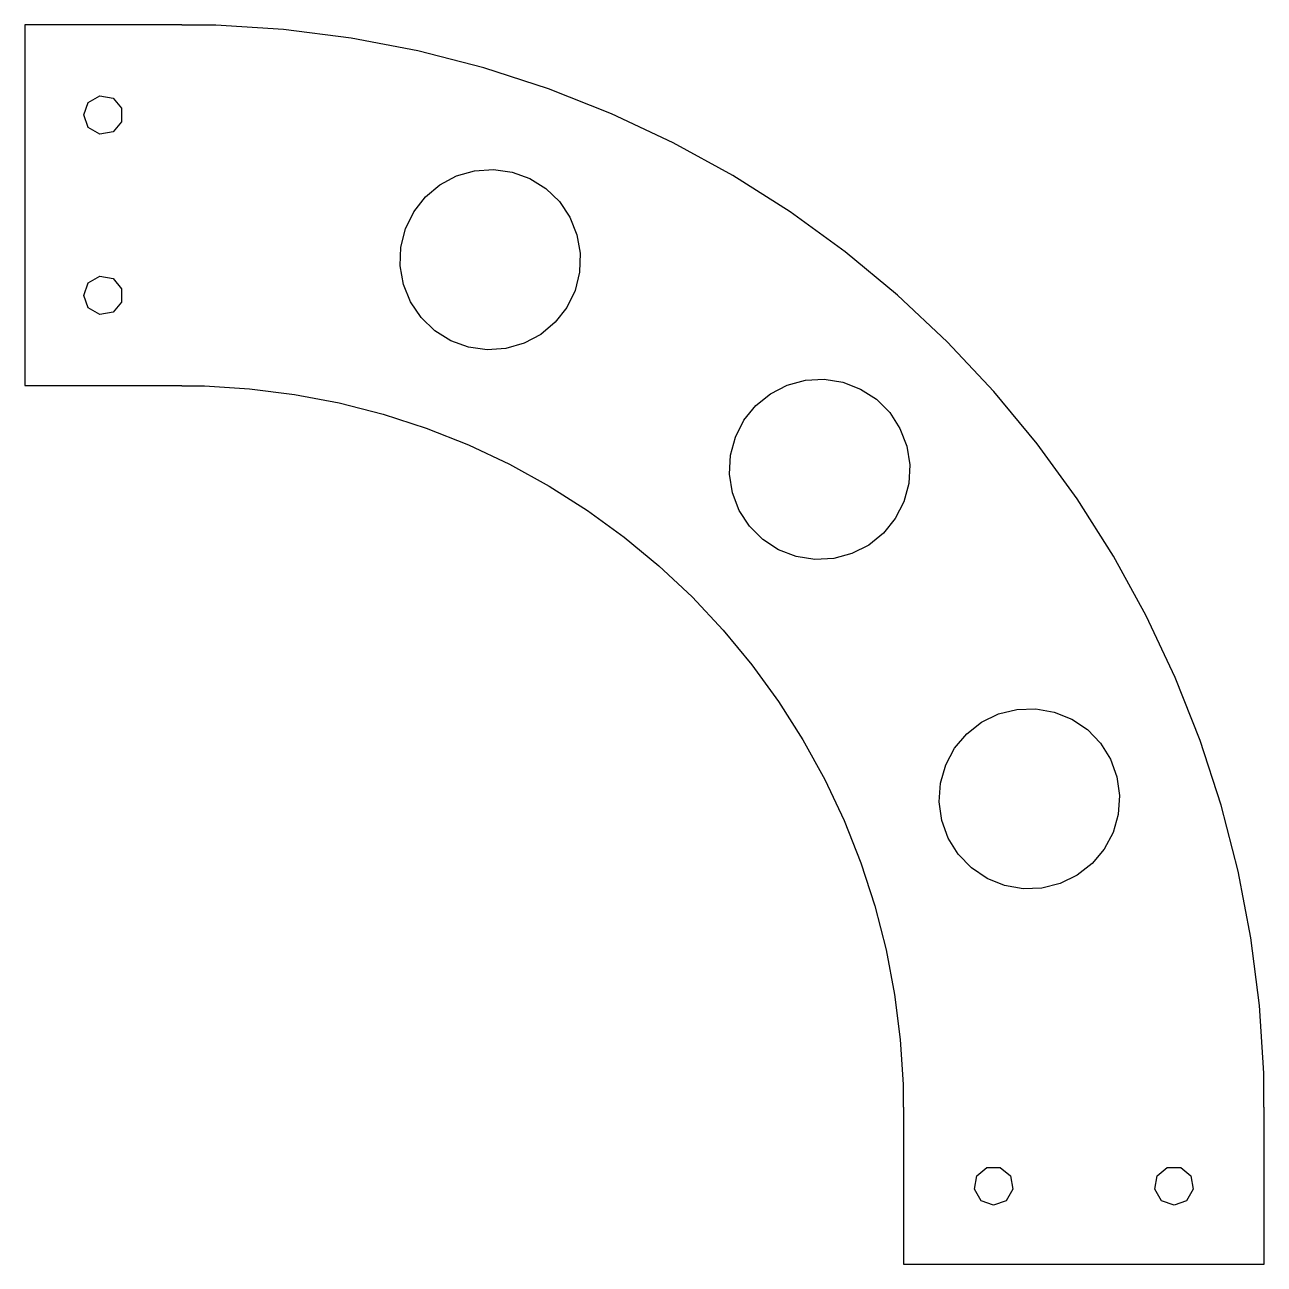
# Model space of a CAD drawing. Header units: metres. Extents: x -22 to 152, y -22 to 152.
import ezdxf

# ---------------------------------------------------------------- set-up
doc = ezdxf.new("R2010")
doc.units = ezdxf.units.M

msp = doc.modelspace()

# ---------------------------------------------------------------- linework, layer by layer
for p, q in [((0, 152.4), (-22.098, 152.4)), ((-22.098, 152.4), (-22.098, 101.6)), ((0, 152.325), (0, 152.4)), ((4.78701, 152.325), (0, 152.325)), ((14.3421, 151.724), (4.78701, 152.325)), ((23.8406, 150.524), (14.3421, 151.724)), ((33.245, 148.73), (23.8406, 150.524)), ((42.5182, 146.349), (33.245, 148.73)), ((51.6236, 143.39), (42.5182, 146.349)), ((60.5253, 139.866), (51.6236, 143.39)), ((-13.799, 139.7), (-13.1556, 141.468)), ((-13.1556, 141.468), (-11.5265, 142.408)), ((-11.5265, 142.408), (-9.674, 142.082)), ((-9.674, 142.082), (-8.46484, 140.641)), ((-13.1556, 137.932), (-13.799, 139.7)), ((-8.46484, 140.641), (-8.46484, 138.759)), ((69.1882, 135.789), (60.5253, 139.866)), ((-11.5265, 136.992), (-13.1556, 137.932)), ((-8.46484, 138.759), (-9.674, 137.318)), ((-9.674, 137.318), (-11.5265, 136.992)), ((77.5779, 131.177), (69.1882, 135.789)), ((36.3348, 129.87), (38.6791, 131.116)), ((38.6791, 131.116), (41.2312, 131.848)), ((41.2312, 131.848), (43.8798, 132.033)), ((43.8798, 132.033), (46.509, 131.664)), ((46.509, 131.664), (49.0039, 130.756)), ((85.6615, 126.047), (77.5779, 131.177)), ((34.3009, 128.163), (36.3348, 129.87)), ((49.0039, 130.756), (51.2555, 129.349)), ((51.2555, 129.349), (53.1653, 127.504)), ((32.6663, 126.071), (34.3009, 128.163)), ((53.1653, 127.504), (54.65, 125.303)), ((31.5025, 123.685), (32.6663, 126.071)), ((93.407, 120.42), (85.6615, 126.047)), ((54.65, 125.303), (55.6446, 122.842)), ((30.8602, 121.108), (31.5025, 123.685)), ((55.6446, 122.842), (56.1056, 120.227)), ((30.7675, 118.455), (30.8602, 121.108)), ((100.784, 114.317), (93.407, 120.42)), ((56.1056, 120.227), (56.013, 117.573)), ((-13.1556, 116.068), (-11.5265, 117.008)), ((-11.5265, 117.008), (-9.674, 116.682)), ((31.2285, 115.84), (30.7675, 118.455)), ((56.013, 117.573), (55.3707, 114.997)), ((-13.799, 114.3), (-13.1556, 116.068)), ((-9.674, 116.682), (-8.46484, 115.241)), ((-8.46484, 115.241), (-8.46484, 113.359)), ((32.2231, 113.379), (31.2285, 115.84)), ((-13.1556, 112.532), (-13.799, 114.3)), ((55.3707, 114.997), (54.2068, 112.611)), ((107.763, 107.763), (100.784, 114.317)), ((-11.5265, 111.592), (-13.1556, 112.532)), ((-9.674, 111.918), (-11.5265, 111.592)), ((-8.46484, 113.359), (-9.674, 111.918)), ((33.7078, 111.178), (32.2231, 113.379)), ((54.2068, 112.611), (52.5722, 110.519)), ((35.6177, 109.333), (33.7078, 111.178)), ((52.5722, 110.519), (50.5383, 108.812)), ((37.8692, 107.926), (35.6177, 109.333)), ((50.5383, 108.812), (48.1941, 107.566)), ((40.3642, 107.018), (37.8692, 107.926)), ((42.9933, 106.649), (40.3642, 107.018)), ((45.6419, 106.834), (42.9933, 106.649)), ((48.1941, 107.566), (45.6419, 106.834)), ((114.317, 100.784), (107.763, 107.763)), ((-22.098, 101.6), (0, 101.6)), ((0, 101.6), (0, 101.55)), ((0, 101.55), (3.19133, 101.55)), ((3.19133, 101.55), (9.5614, 101.149)), ((82.8856, 100.454), (85.2513, 101.659)), ((85.2513, 101.659), (87.8158, 102.346)), ((87.8158, 102.346), (90.4672, 102.485)), ((90.4672, 102.485), (93.0896, 102.07)), ((93.0896, 102.07), (95.5682, 101.118)), ((9.5614, 101.149), (15.8937, 100.349)), ((15.8937, 100.349), (22.1634, 99.1531)), ((80.8223, 98.7828), (82.8856, 100.454)), ((95.5682, 101.118), (97.7949, 99.6723)), ((97.7949, 99.6723), (99.6723, 97.7949)), ((120.42, 93.407), (114.317, 100.784)), ((22.1634, 99.1531), (28.3455, 97.5658)), ((79.1514, 96.7195), (80.8223, 98.7828)), ((99.6723, 97.7949), (101.118, 95.5682)), ((28.3455, 97.5658), (34.4158, 95.5935)), ((77.9461, 94.3538), (79.1514, 96.7195)), ((34.4158, 95.5935), (40.3502, 93.2439)), ((77.2589, 91.7893), (77.9461, 94.3538)), ((101.118, 95.5682), (102.07, 93.0896)), ((40.3502, 93.2439), (46.1254, 90.5263)), ((102.07, 93.0896), (102.485, 90.4672)), ((126.047, 85.6615), (120.42, 93.407)), ((77.12, 89.1379), (77.2589, 91.7893)), ((46.1254, 90.5263), (51.7186, 87.4514)), ((77.5353, 86.5156), (77.12, 89.1379)), ((102.485, 90.4672), (102.346, 87.8158)), ((51.7186, 87.4514), (57.1077, 84.0314)), ((102.346, 87.8158), (101.659, 85.2513)), ((78.4868, 84.0369), (77.5353, 86.5156)), ((131.177, 77.5779), (126.047, 85.6615)), ((57.1077, 84.0314), (62.2713, 80.2797)), ((79.9328, 81.8102), (78.4868, 84.0369)), ((101.659, 85.2513), (100.454, 82.8856)), ((100.454, 82.8856), (98.7828, 80.8223)), ((62.2713, 80.2797), (67.1893, 76.2113)), ((81.8102, 79.9328), (79.9328, 81.8102)), ((98.7828, 80.8223), (96.7195, 79.1514)), ((84.0369, 78.4868), (81.8102, 79.9328)), ((96.7195, 79.1514), (94.3538, 77.9461)), ((86.5156, 77.5353), (84.0369, 78.4868)), ((89.1379, 77.12), (86.5156, 77.5353)), ((91.7893, 77.2589), (89.1379, 77.12)), ((94.3538, 77.9461), (91.7893, 77.2589)), ((135.789, 69.1882), (131.177, 77.5779)), ((67.1893, 76.2113), (71.842, 71.842)), ((71.842, 71.842), (76.2113, 67.1893)), ((139.866, 60.5253), (135.789, 69.1882)), ((76.2113, 67.1893), (80.2797, 62.2713)), ((80.2797, 62.2713), (84.0314, 57.1077)), ((143.39, 51.6236), (139.866, 60.5253)), ((84.0314, 57.1077), (87.4514, 51.7186)), ((114.997, 55.3707), (117.573, 56.013)), ((117.573, 56.013), (120.227, 56.1056)), ((120.227, 56.1056), (122.842, 55.6446)), ((110.519, 52.5722), (112.611, 54.2068)), ((112.611, 54.2068), (114.997, 55.3707)), ((122.842, 55.6446), (125.303, 54.65)), ((125.303, 54.65), (127.504, 53.1653)), ((108.812, 50.5383), (110.519, 52.5722)), ((127.504, 53.1653), (129.349, 51.2555)), ((87.4514, 51.7186), (90.5263, 46.1254)), ((129.349, 51.2555), (130.756, 49.0039)), ((146.349, 42.5182), (143.39, 51.6236)), ((107.566, 48.1941), (108.812, 50.5383)), ((130.756, 49.0039), (131.664, 46.509)), ((106.834, 45.6419), (107.566, 48.1941)), ((90.5263, 46.1254), (93.2439, 40.3502)), ((106.649, 42.9933), (106.834, 45.6419)), ((131.664, 46.509), (132.033, 43.8798)), ((132.033, 43.8798), (131.848, 41.2312)), ((107.018, 40.3642), (106.649, 42.9933)), ((148.73, 33.245), (146.349, 42.5182)), ((93.2439, 40.3502), (95.5935, 34.4158)), ((107.926, 37.8692), (107.018, 40.3642)), ((131.848, 41.2312), (131.116, 38.6791)), ((131.116, 38.6791), (129.87, 36.3348)), ((109.333, 35.6177), (107.926, 37.8692)), ((111.178, 33.7078), (109.333, 35.6177)), ((129.87, 36.3348), (128.163, 34.3009)), ((95.5935, 34.4158), (97.5658, 28.3455)), ((113.379, 32.2231), (111.178, 33.7078)), ((128.163, 34.3009), (126.071, 32.6663)), ((150.524, 23.8406), (148.73, 33.245)), ((115.84, 31.2285), (113.379, 32.2231)), ((123.685, 31.5025), (121.108, 30.8602)), ((126.071, 32.6663), (123.685, 31.5025)), ((118.455, 30.7675), (115.84, 31.2285)), ((121.108, 30.8602), (118.455, 30.7675)), ((97.5658, 28.3455), (99.1531, 22.1634)), ((151.724, 14.3421), (150.524, 23.8406)), ((99.1531, 22.1634), (100.349, 15.8937)), ((100.349, 15.8937), (101.149, 9.5614)), ((152.325, 4.78701), (151.724, 14.3421)), ((101.149, 9.5614), (101.55, 3.19133)), ((152.325, 0), (152.325, 4.78701)), ((101.55, 3.19133), (101.55, 0)), ((101.55, 0), (101.6, 0)), ((101.6, 0), (101.6, -22.098)), ((152.4, 0), (152.325, 0)), ((152.4, -22.098), (152.4, 0)), ((111.918, -9.674), (113.359, -8.46484)), ((113.359, -8.46484), (115.241, -8.46484)), ((115.241, -8.46484), (116.682, -9.674)), ((137.318, -9.674), (138.759, -8.46484)), ((138.759, -8.46484), (140.641, -8.46484)), ((140.641, -8.46484), (142.082, -9.674)), ((111.592, -11.5265), (111.918, -9.674)), ((116.682, -9.674), (117.008, -11.5265)), ((136.992, -11.5265), (137.318, -9.674)), ((142.082, -9.674), (142.408, -11.5265)), ((112.532, -13.1556), (111.592, -11.5265)), ((117.008, -11.5265), (116.068, -13.1556)), ((137.932, -13.1556), (136.992, -11.5265)), ((142.408, -11.5265), (141.468, -13.1556)), ((114.3, -13.799), (112.532, -13.1556)), ((116.068, -13.1556), (114.3, -13.799)), ((139.7, -13.799), (137.932, -13.1556)), ((141.468, -13.1556), (139.7, -13.799)), ((101.6, -22.098), (152.4, -22.098))]:
    msp.add_line(p, q)

doc.saveas('drawing.dxf')
